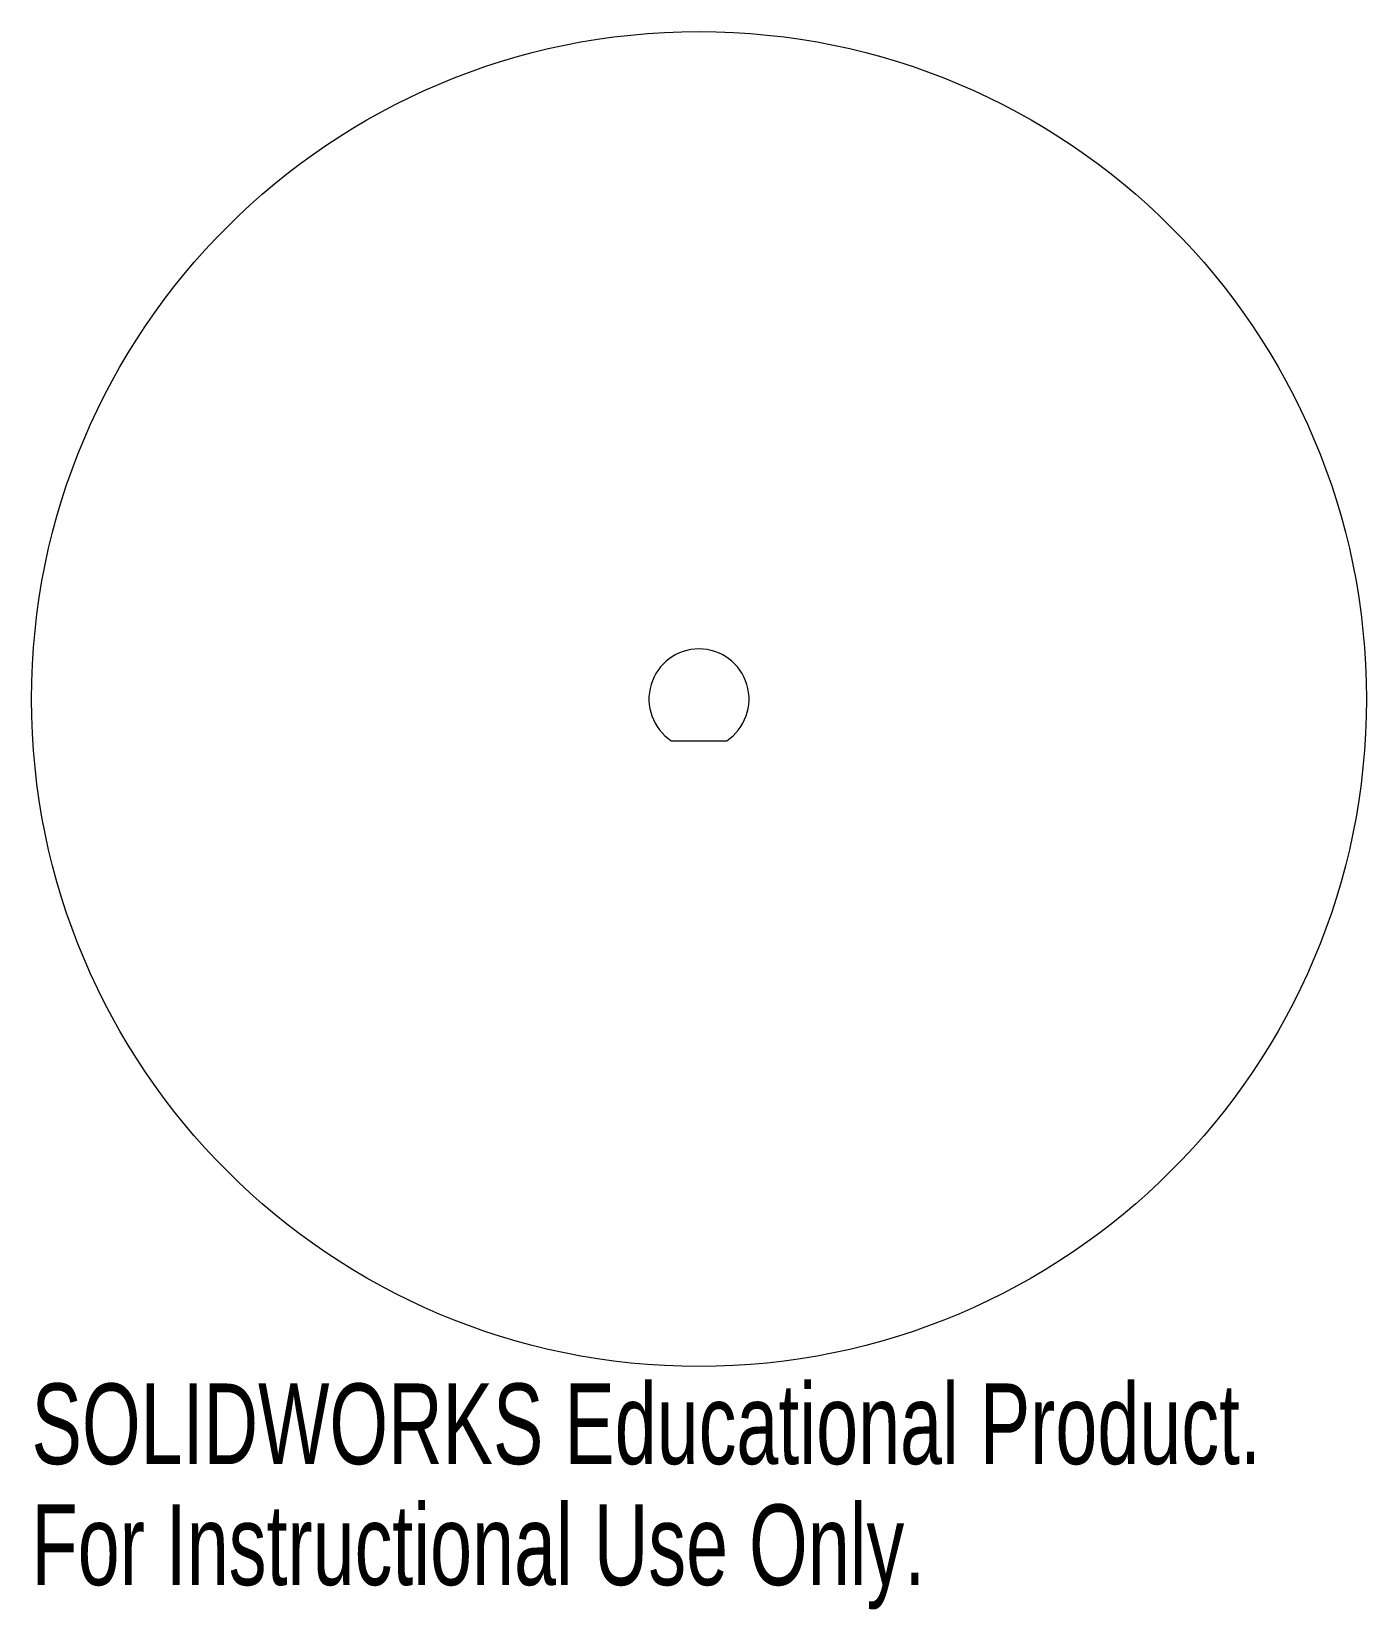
# Model space of a CAD drawing. Header units: millimetres. Extents: x -40 to 40, y -54.6 to 40.
import ezdxf

# ---------------------------------------------------------------- set-up
doc = ezdxf.new("R2010")
doc.units = ezdxf.units.MM
doc.styles.add('SLDTEXTSTYLE0', font='TXT', dxfattribs={"width": 0.7})

msp = doc.modelspace()

# ---------------------------------------------------------------- linework, layer by layer
at = {"color": 7, "linetype": 'Continuous', "lineweight": 15}
msp.add_line((-1.658, -2.5), (1.658, -2.5), dxfattribs=at)
msp.add_circle((0, 0), 40, dxfattribs=at)
msp.add_arc((0, 0), 3, 303.55731, 236.44269, dxfattribs=at)

# ---------------------------------------------------------------- texts
at = {"color": 7, "linetype": 'Continuous', "char_height": 4.83362, "attachment_point": 1, "style": 'SLDTEXTSTYLE0'}
for s, insert in [('SOLIDWORKS Educational Product.', (-40, -41.02)), ('For Instructional Use Only.', (-40, -48.27))]:
    msp.add_mtext(s, dxfattribs=dict(at, insert=insert))

doc.saveas('drawing.dxf')
